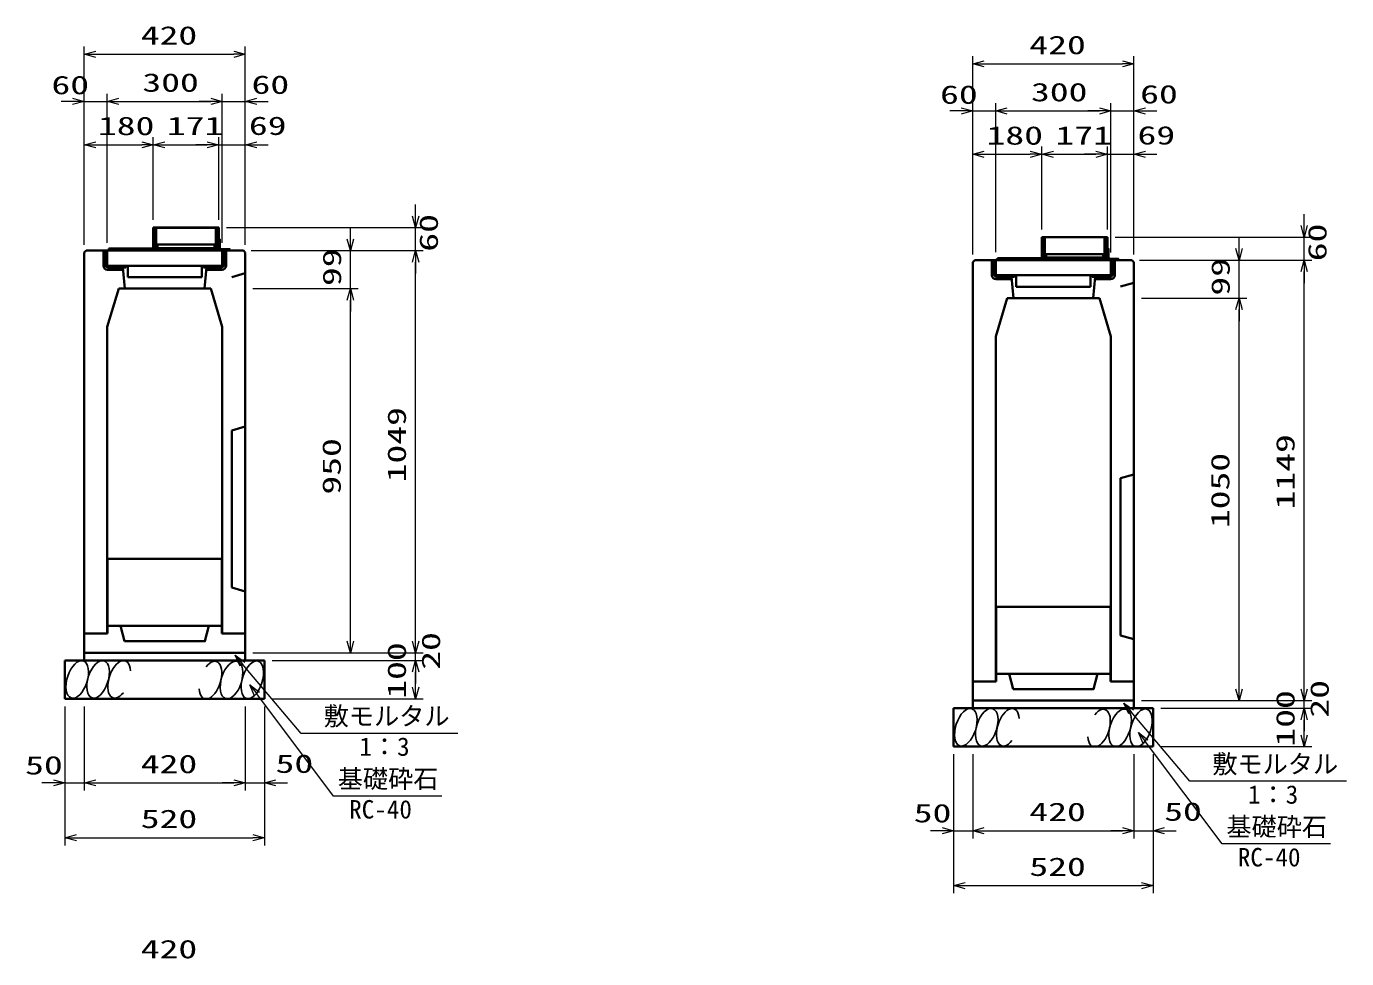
# Model space of a CAD drawing. Units: millimetres on the paper. Extents: x 15 to 1219, y 8 to 859.
# Drawn here: x 525.1 to 697.2, y 495.4 to 617 of the extents above; entities that cross this region are included whole.
import ezdxf
from ezdxf.enums import TextEntityAlignment as Align

# ---------------------------------------------------------------- set-up
doc = ezdxf.new("R2010")
doc.units = ezdxf.units.MM
for name, color, linetype, lineweight in [('D-STR-DIM（寸法）', 7, 'Continuous', 13), ('D-STR-HTXT(均しCON-旗)', 7, 'Continuous', 13), ('D-STR-HTXT(基礎砕石-旗)', 7, 'Continuous', 13), ('D-STR-STRF(グリ)', 7, 'Continuous', 25), ('D-STR（構造物）', 1, 'Continuous', 35)]:
    doc.layers.add(name, color=color, linetype=linetype, lineweight=lineweight)
doc.styles.add('ＭＳ ゴシック', font='')
doc.styles.get('ＭＳ ゴシック').set_extended_font_data('MS Gothic')

# ---------------------------------------------------------------- blocks, each defined once
blk = doc.blocks.new('_Open30')
at = {"color": 7, "linetype": 'Continuous', "lineweight": 13}
for p, q in [((-1, 0.2679), (0, 0)), ((0, 0), (-1, -0.2679)), ((0, 0), (-1, 0))]:
    blk.add_line(p, q, dxfattribs=at)

msp = doc.modelspace()

# ---------------------------------------------------------------- linework, layer by layer
at = {"layer": 'D-STR-DIM（寸法）'}
for p, q in [((532.677, 606.645), (532.677, 614.336)), ((534.177, 613.336), (552.177, 613.336)), ((553.677, 606.645), (553.677, 614.336)), ((648.509, 605.398), (648.509, 613.089)), ((669.509, 605.398), (669.509, 613.089)), ((650.009, 612.089), (668.009, 612.089)), ((532.677, 596.181), (532.677, 608.189)), ((535.677, 596.426), (535.677, 608.189)), ((535.677, 588.761), (535.677, 608.189)), ((550.677, 588.736), (550.677, 608.189)), ((550.677, 596.426), (550.677, 608.189)), ((553.677, 596.181), (553.677, 608.189)), ((531.177, 607.189), (529.677, 607.189)), ((532.677, 607.189), (535.677, 607.189)), ((537.177, 607.189), (538.677, 607.189)), ((537.177, 607.189), (549.177, 607.189)), ((549.177, 607.189), (547.677, 607.189)), ((550.677, 607.189), (553.677, 607.189)), ((555.177, 607.189), (556.677, 607.189)), ((647.009, 605.942), (645.509, 605.942)), ((648.509, 594.934), (648.509, 606.942)), ((648.509, 605.942), (651.509, 605.942)), ((651.509, 595.179), (651.509, 606.942)), ((651.509, 587.514), (651.509, 606.942)), ((653.009, 605.942), (654.509, 605.942)), ((653.009, 605.942), (665.009, 605.942)), ((665.009, 605.942), (663.509, 605.942)), ((666.509, 587.489), (666.509, 606.942)), ((666.509, 595.179), (666.509, 606.942)), ((666.509, 605.942), (669.509, 605.942)), ((669.509, 594.934), (669.509, 606.942)), ((671.009, 605.942), (672.509, 605.942)), ((532.677, 588.49), (532.677, 602.536)), ((541.677, 591.736), (541.677, 602.536)), ((541.677, 591.736), (541.677, 602.536)), ((550.227, 591.736), (550.227, 602.536)), ((550.227, 591.736), (550.227, 602.536)), ((553.677, 588.491), (553.677, 602.536)), ((534.177, 601.536), (540.177, 601.536)), ((543.177, 601.536), (548.727, 601.536)), ((548.727, 601.536), (547.227, 601.536)), ((550.227, 601.536), (553.677, 601.536)), ((555.177, 601.536), (556.677, 601.536)), ((648.509, 587.243), (648.509, 601.289)), ((657.509, 590.489), (657.509, 601.289)), ((657.509, 590.489), (657.509, 601.289)), ((666.059, 590.489), (666.059, 601.289)), ((666.059, 590.489), (666.059, 601.289)), ((669.509, 587.244), (669.509, 601.289)), ((650.009, 600.289), (656.009, 600.289)), ((659.009, 600.289), (664.559, 600.289)), ((664.559, 600.289), (663.059, 600.289)), ((666.059, 600.289), (669.509, 600.289)), ((671.009, 600.289), (672.509, 600.289)), ((575.88, 592.236), (575.88, 593.736)), ((691.712, 590.989), (691.712, 592.489)), ((551.227, 590.736), (576.88, 590.736)), ((567.382, 589.236), (567.382, 590.736)), ((575.88, 587.736), (575.88, 590.736)), ((667.059, 589.489), (692.712, 589.489)), ((683.214, 587.989), (683.214, 589.489)), ((691.712, 586.489), (691.712, 589.489)), ((554.427, 587.736), (568.382, 587.736)), ((555.427, 587.736), (576.88, 587.736)), ((555.427, 587.736), (576.88, 587.736)), ((567.382, 582.786), (567.382, 587.736)), ((575.88, 536.786), (575.88, 586.236)), ((575.88, 586.236), (575.88, 584.736)), ((670.259, 586.489), (684.214, 586.489)), ((671.259, 586.489), (692.712, 586.489)), ((671.259, 586.489), (692.712, 586.489)), ((683.214, 581.539), (683.214, 586.489)), ((691.712, 530.539), (691.712, 584.989)), ((691.712, 584.989), (691.712, 583.489)), ((554.677, 582.786), (568.382, 582.786)), ((554.677, 582.786), (568.382, 582.786)), ((567.382, 536.786), (567.382, 581.286)), ((567.382, 581.286), (567.382, 579.786)), ((670.509, 581.539), (684.214, 581.539)), ((670.509, 581.539), (684.214, 581.539)), ((683.214, 530.539), (683.214, 580.039)), ((683.214, 580.039), (683.214, 578.539)), ((575.88, 536.786), (575.88, 538.286)), ((554.677, 535.286), (576.88, 535.286)), ((554.677, 535.286), (568.382, 535.286)), ((554.677, 535.286), (576.88, 535.286)), ((575.88, 534.286), (575.88, 535.286)), ((557.177, 534.286), (576.88, 534.286)), ((557.177, 534.286), (576.88, 534.286)), ((575.88, 530.786), (575.88, 532.786)), ((575.88, 532.786), (575.88, 531.286)), ((691.712, 530.539), (691.712, 532.039)), ((557.177, 529.286), (576.88, 529.286)), ((670.509, 529.039), (692.712, 529.039)), ((670.509, 529.039), (684.214, 529.039)), ((670.509, 529.039), (692.712, 529.039)), ((691.712, 528.039), (691.712, 529.039)), ((530.177, 528.286), (530.177, 517.318)), ((530.177, 527.286), (530.177, 510.161)), ((532.677, 528.286), (532.677, 517.318)), ((532.677, 528.286), (532.677, 517.318)), ((553.677, 528.286), (553.677, 517.318)), ((553.677, 527.286), (553.677, 517.318)), ((556.177, 528.286), (556.177, 517.318)), ((556.177, 527.286), (556.177, 510.161)), ((673.009, 528.039), (692.712, 528.039)), ((673.009, 528.039), (692.712, 528.039)), ((691.712, 524.539), (691.712, 526.539)), ((691.712, 526.539), (691.712, 525.039)), ((646.009, 522.039), (646.009, 511.072)), ((648.509, 522.039), (648.509, 511.072)), ((648.509, 522.039), (648.509, 511.072)), ((669.509, 522.039), (669.509, 511.072)), ((672.009, 522.039), (672.009, 511.072)), ((673.009, 523.039), (692.712, 523.039)), ((646.009, 521.039), (646.009, 503.914)), ((669.509, 521.039), (669.509, 511.072)), ((672.009, 521.039), (672.009, 503.914)), ((528.677, 518.318), (527.177, 518.318)), ((530.177, 518.318), (532.677, 518.318)), ((534.177, 518.318), (552.177, 518.318)), ((534.177, 518.318), (535.677, 518.318)), ((552.177, 518.318), (550.677, 518.318)), ((553.677, 518.318), (556.177, 518.318)), ((557.677, 518.318), (559.177, 518.318)), ((531.677, 511.161), (554.677, 511.161)), ((644.509, 512.072), (643.009, 512.072)), ((646.009, 512.072), (648.509, 512.072)), ((650.009, 512.072), (668.009, 512.072)), ((650.009, 512.072), (651.509, 512.072)), ((668.009, 512.072), (666.509, 512.072)), ((669.509, 512.072), (672.009, 512.072)), ((673.509, 512.072), (675.009, 512.072)), ((647.509, 504.914), (670.509, 504.914))]:
    msp.add_line(p, q, dxfattribs=at)
at = {"layer": 'D-STR-HTXT(均しCON-旗)'}
for points in [[(581.404, 524.771), (560.962, 524.771), (553.314, 533.811)], [(697.236, 518.525), (676.794, 518.525), (669.146, 527.564)]]:
    msp.add_lwpolyline(points, dxfattribs=at)
at = {"layer": 'D-STR-HTXT(基礎砕石-旗)'}
for points in [[(579.299, 516.589), (565.195, 516.589), (555.191, 529.915)], [(695.131, 510.342), (681.027, 510.342), (671.023, 523.668)]]:
    msp.add_lwpolyline(points, dxfattribs=at)
at = {"layer": 'D-STR-STRF(グリ)'}
for centre, major_axis in [((531.772, 531.809), (0.79, 2.421)), ((534.493, 531.809), (0.79, 2.421)), ((551.881, 531.728), (-0.771, -2.427)), ((554.603, 531.75), (-0.771, -2.427)), ((647.604, 525.562), (0.79, 2.421)), ((650.325, 525.562), (0.79, 2.421)), ((667.713, 525.481), (-0.771, -2.427)), ((670.435, 525.503), (-0.771, -2.427))]:
    msp.add_ellipse(centre, major_axis=major_axis, ratio=0.5139, dxfattribs=at)
for centre, major_axis in [((537.234, 531.809), (0.79, 2.421)), ((549.141, 531.706), (-0.771, -2.427)), ((653.066, 525.562), (0.79, 2.421)), ((664.973, 525.46), (-0.771, -2.427))]:
    msp.add_ellipse(centre, major_axis=major_axis, ratio=0.5139, start_param=5.3575563, end_param=10.3750652, dxfattribs=at)
at = {"layer": 'D-STR（構造物）'}
for p, q in [((550.227, 590.736), (541.677, 590.736)), ((541.677, 590.736), (541.677, 587.761)), ((541.977, 590.736), (541.977, 587.761)), ((549.827, 590.711), (542.077, 590.711)), ((542.077, 590.711), (542.077, 588.511)), ((549.827, 588.511), (549.827, 590.711)), ((549.927, 590.736), (549.927, 587.761)), ((550.227, 587.761), (550.227, 590.736)), ((550.277, 589.261), (550.227, 589.261)), ((550.377, 588.111), (550.377, 589.161)), ((666.059, 589.489), (657.509, 589.489)), ((657.509, 589.489), (657.509, 586.514)), ((657.809, 589.489), (657.809, 586.514)), ((665.659, 589.464), (657.909, 589.464)), ((657.909, 589.464), (657.909, 587.264)), ((665.659, 587.264), (665.659, 589.464)), ((665.759, 589.489), (665.759, 586.514)), ((666.059, 586.514), (666.059, 589.489)), ((532.927, 587.736), (532.677, 587.491)), ((532.677, 587.49), (532.677, 534.286)), ((532.927, 587.736), (553.427, 587.736)), ((535.177, 587.736), (535.177, 585.786)), ((535.477, 585.836), (535.477, 587.736)), ((535.677, 587.761), (551.727, 587.761)), ((535.677, 585.761), (535.677, 587.761)), ((541.677, 587.986), (535.902, 587.986)), ((535.902, 587.986), (535.902, 587.761)), ((541.977, 588.061), (549.927, 588.061)), ((542.077, 588.511), (549.827, 588.511)), ((542.227, 588.061), (542.227, 588.511)), ((549.677, 588.061), (549.677, 588.511)), ((551.627, 587.911), (550.577, 587.911)), ((550.677, 587.761), (550.677, 585.761)), ((550.877, 585.836), (550.877, 587.736)), ((551.177, 587.736), (551.177, 585.786)), ((551.727, 587.761), (551.727, 587.811)), ((553.427, 587.736), (553.677, 587.491)), ((553.677, 587.491), (553.677, 534.286)), ((657.909, 587.264), (665.659, 587.264)), ((658.059, 586.814), (658.059, 587.264)), ((665.509, 586.814), (665.509, 587.264)), ((666.109, 588.014), (666.059, 588.014)), ((666.209, 586.864), (666.209, 587.914)), ((550.677, 585.761), (535.677, 585.761)), ((535.727, 585.236), (537.677, 585.236)), ((538.102, 585.536), (535.777, 585.536)), ((537.677, 585.236), (537.677, 585.536)), ((537.727, 585.536), (537.977, 582.786)), ((538.102, 585.536), (538.102, 585.761)), ((538.352, 584.261), (538.352, 585.761)), ((548.002, 585.761), (548.002, 584.261)), ((548.252, 585.536), (548.252, 585.761)), ((550.581, 585.536), (548.252, 585.536)), ((548.627, 585.536), (548.377, 582.786)), ((548.677, 585.536), (548.677, 585.236)), ((548.677, 585.236), (550.627, 585.236)), ((550.452, 585.761), (550.452, 585.536)), ((648.759, 586.489), (648.509, 586.244)), ((648.509, 586.243), (648.509, 528.039)), ((648.759, 586.489), (669.259, 586.489)), ((651.009, 586.489), (651.009, 584.539)), ((651.309, 584.589), (651.309, 586.489)), ((651.509, 586.514), (667.559, 586.514)), ((651.509, 584.514), (651.509, 586.514)), ((657.509, 586.739), (651.734, 586.739)), ((651.734, 586.739), (651.734, 586.514)), ((657.809, 586.814), (665.759, 586.814)), ((667.459, 586.664), (666.409, 586.664)), ((666.509, 586.514), (666.509, 584.514)), ((666.709, 584.589), (666.709, 586.489)), ((667.009, 586.489), (667.009, 584.539)), ((667.559, 586.514), (667.559, 586.564)), ((669.259, 586.489), (669.509, 586.244)), ((669.509, 586.244), (669.509, 528.039)), ((548.002, 584.261), (538.352, 584.261)), ((551.927, 584.286), (553.677, 584.786)), ((666.509, 584.514), (651.509, 584.514)), ((651.559, 583.989), (653.509, 583.989)), ((653.934, 584.289), (651.609, 584.289)), ((653.509, 583.989), (653.509, 584.289)), ((653.559, 584.289), (653.809, 581.539)), ((653.934, 584.289), (653.934, 584.514)), ((654.184, 583.014), (654.184, 584.514)), ((663.834, 584.514), (663.834, 583.014)), ((664.084, 584.289), (664.084, 584.514)), ((666.413, 584.289), (664.084, 584.289)), ((664.459, 584.289), (664.209, 581.539)), ((664.509, 584.289), (664.509, 583.989)), ((664.509, 583.989), (666.459, 583.989)), ((666.284, 584.514), (666.284, 584.289)), ((667.759, 583.039), (669.509, 583.539)), ((535.677, 577.786), (537.177, 582.786)), ((549.177, 582.786), (537.177, 582.786)), ((550.677, 577.786), (549.177, 582.786)), ((663.834, 583.014), (654.184, 583.014)), ((651.509, 576.539), (653.009, 581.539)), ((665.009, 581.539), (653.009, 581.539)), ((666.509, 576.539), (665.009, 581.539)), ((535.677, 577.786), (535.677, 537.786)), ((550.677, 577.786), (550.677, 537.786)), ((651.509, 576.539), (651.509, 531.539)), ((666.509, 576.539), (666.509, 531.539)), ((551.927, 564.286), (553.677, 564.786)), ((551.927, 564.286), (551.927, 543.786)), ((667.759, 558.039), (669.509, 558.539)), ((667.759, 558.039), (667.759, 537.539)), ((535.727, 547.536), (535.727, 537.786)), ((535.727, 547.536), (550.627, 547.536)), ((550.627, 547.536), (550.627, 537.786)), ((551.927, 543.786), (553.677, 543.286)), ((651.559, 541.289), (651.559, 531.539)), ((651.559, 541.289), (666.459, 541.289)), ((666.459, 541.289), (666.459, 531.539)), ((535.727, 538.786), (550.627, 538.786)), ((537.927, 536.786), (537.427, 538.786)), ((532.677, 537.786), (535.727, 537.786)), ((532.677, 537.786), (535.677, 537.786)), ((550.627, 537.786), (553.677, 537.786)), ((553.677, 537.786), (550.677, 537.786)), ((667.759, 537.539), (669.509, 537.039)), ((532.677, 535.286), (553.677, 535.286)), ((530.177, 534.286), (556.177, 534.286)), ((530.177, 534.286), (530.177, 529.286)), ((556.177, 534.286), (556.177, 529.286)), ((651.559, 532.539), (666.459, 532.539)), ((653.759, 530.539), (653.259, 532.539)), ((648.509, 531.539), (651.559, 531.539)), ((648.509, 531.539), (651.509, 531.539)), ((666.459, 531.539), (669.509, 531.539)), ((669.509, 531.539), (666.509, 531.539)), ((530.177, 529.286), (556.177, 529.286)), ((648.509, 529.039), (669.509, 529.039)), ((646.009, 528.039), (672.009, 528.039)), ((646.009, 528.039), (646.009, 523.039)), ((672.009, 528.039), (672.009, 523.039)), ((646.009, 523.039), (672.009, 523.039))]:
    msp.add_line(p, q, dxfattribs=at)
for points in [[(537.927, 536.786), (548.427, 536.786), (548.927, 538.786)], [(653.759, 530.539), (664.259, 530.539), (664.759, 532.539)]]:
    msp.add_lwpolyline(points, dxfattribs=at)
for centre, radius, start, end in [((550.277, 589.161), 0.1, 0, 90), ((550.577, 588.111), 0.2, 180, 270), ((551.627, 587.811), 0.1, 0, 90), ((666.109, 587.914), 0.1, 0, 90), ((666.409, 586.864), 0.2, 180, 270), ((535.727, 585.786), 0.55, 180, 270), ((535.777, 585.836), 0.3, 180, 270), ((550.577, 585.836), 0.3, 270.63559, 359.99998), ((550.627, 585.786), 0.55, 269.99995, 359.99995), ((667.459, 586.564), 0.1, 0, 90), ((651.559, 584.539), 0.55, 180, 270), ((651.609, 584.589), 0.3, 180, 270), ((666.409, 584.589), 0.3, 270.63559, 359.99998), ((666.459, 584.539), 0.55, 269.99995, 359.99995)]:
    msp.add_arc(centre, radius, start, end, dxfattribs=at)

# ---------------------------------------------------------------- block references
at = {"layer": 'D-STR-DIM（寸法）', "xscale": 1.5, "yscale": 1.5}
for p, rotation in [((532.677, 613.336), 180), ((648.509, 612.089), 180), ((535.677, 607.189), 180), ((535.677, 607.189), 180), ((553.677, 607.189), 180), ((651.509, 605.942), 180), ((651.509, 605.942), 180), ((669.509, 605.942), 180), ((532.677, 601.536), 180), ((541.677, 601.536), 180), ((553.677, 601.536), 180), ((648.509, 600.289), 180), ((657.509, 600.289), 180), ((669.509, 600.289), 180), ((575.88, 590.736), 270), ((691.712, 589.489), 270), ((567.382, 587.736), 270), ((575.88, 587.736), 90), ((575.88, 587.736), 90), ((683.214, 586.489), 270), ((691.712, 586.489), 90), ((691.712, 586.489), 90), ((567.382, 582.786), 90), ((567.382, 582.786), 90), ((683.214, 581.539), 90), ((683.214, 581.539), 90), ((567.382, 535.286), 270), ((575.88, 535.286), 270), ((575.88, 535.286), 270), ((575.88, 534.286), 90), ((575.88, 534.286), 90), ((575.88, 529.286), 270), ((683.214, 529.039), 270), ((691.712, 529.039), 270), ((691.712, 529.039), 270), ((691.712, 528.039), 90), ((691.712, 528.039), 90), ((691.712, 523.039), 270), ((532.677, 518.318), 180), ((532.677, 518.318), 180), ((556.177, 518.318), 180), ((530.177, 511.161), 180), ((648.509, 512.072), 180), ((648.509, 512.072), 180), ((672.009, 512.072), 180), ((646.009, 504.914), 180)]:
    msp.add_blockref('_Open30', p, dxfattribs=dict(at, rotation=rotation))
for p in [(553.677, 613.336), (669.509, 612.089), (532.677, 607.189), (550.677, 607.189), (550.677, 607.189), (648.509, 605.942), (666.509, 605.942), (666.509, 605.942), (541.677, 601.536), (550.227, 601.536), (550.227, 601.536), (657.509, 600.289), (666.059, 600.289), (666.059, 600.289), (530.177, 518.318), (553.677, 518.318), (553.677, 518.318), (556.177, 511.161), (646.009, 512.072), (669.509, 512.072), (669.509, 512.072), (672.009, 504.914)]:
    msp.add_blockref('_Open30', p, dxfattribs=at)
at = {"layer": 'D-STR-HTXT(均しCON-旗)', "xscale": 1.5, "yscale": 1.5, "rotation": 130.23516}
for p in [(552.345, 534.956), (668.177, 528.709)]:
    msp.add_blockref('_Open30', p, dxfattribs=at)
at = {"layer": 'D-STR-HTXT(基礎砕石-旗)', "xscale": 1.5, "yscale": 1.5, "rotation": 126.89552}
for p in [(554.291, 531.114), (670.123, 524.867)]:
    msp.add_blockref('_Open30', p, dxfattribs=at)

# ---------------------------------------------------------------- texts
at = {"layer": 'D-STR-DIM（寸法）', "style": 'ＭＳ ゴシック', "width": 1.5}
for s, p in [('420', (540.052, 613.873)), ('420', (655.884, 612.626)), ('60', (528.413, 607.403)), ('300', (540.261, 607.726)), ('60', (554.497, 607.45)), ('60', (644.245, 606.156)), ('300', (656.093, 606.479)), ('60', (670.329, 606.203)), ('180', (534.469, 602.073)), ('171', (543.452, 602.073)), ('69', (554.151, 602.093)), ('180', (650.301, 600.826)), ('171', (659.284, 600.826)), ('69', (669.983, 600.846)), ('50', (524.98, 518.686)), ('420', (540.052, 518.856)), ('50', (557.629, 518.893)), ('520', (540.052, 511.699)), ('50', (640.812, 512.439)), ('420', (655.884, 512.609)), ('50', (673.461, 512.647)), ('520', (655.884, 505.452)), ('420', (540.052, 494.71))]:
    msp.add_text(s, height=2.405, dxfattribs=at).set_placement(p, align=Align.BOTTOM_LEFT)
for s, p in [('60', (579.51, 587.593)), ('60', (695.342, 586.346)), ('99', (566.891, 583.107)), ('99', (682.723, 581.861)), ('1049', (575.343, 557.506)), ('950', (566.845, 555.911)), ('1149', (691.175, 553.968)), ('1050', (682.677, 551.539)), ('20', (579.794, 533.067)), ('100', (575.343, 529.286)), ('100', (691.175, 523.039)), ('20', (695.626, 526.82))]:
    msp.add_text(s, height=2.405, rotation=90, dxfattribs=at).set_placement(p, align=Align.BOTTOM_LEFT)
at = {"layer": 'D-STR-HTXT(均しCON-旗)', "style": 'ＭＳ ゴシック'}
for s, p in [('敷モルタル', (563.904, 525.093)), ('1：3', (568.55, 521.12)), ('敷モルタル', (679.736, 518.846)), ('1：3', (684.382, 514.874))]:
    msp.add_text(s, height=2.405, dxfattribs=at).set_placement(p, align=Align.BOTTOM_LEFT)
at = {"layer": 'D-STR-HTXT(基礎砕石-旗)', "style": 'ＭＳ ゴシック'}
for s, p in [('基礎砕石', (565.731, 516.923)), ('RC-40', (567.219, 512.938)), ('基礎砕石', (681.563, 510.676)), ('RC-40', (683.051, 506.691))]:
    msp.add_text(s, height=2.405, dxfattribs=at).set_placement(p, align=Align.BOTTOM_LEFT)

doc.saveas('drawing.dxf')
